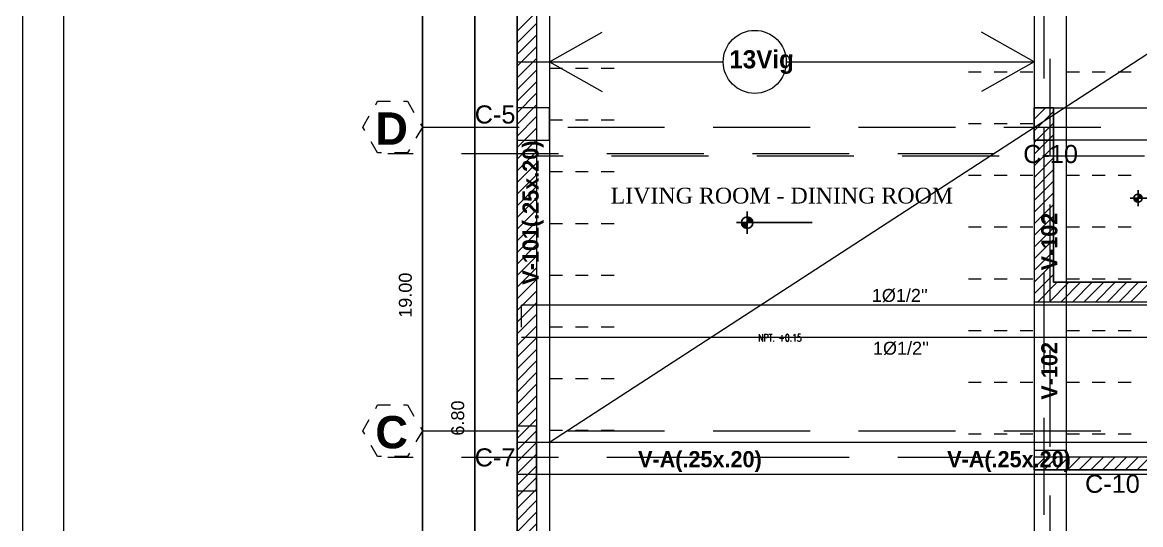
# Model space of a CAD drawing. Header units: millimetres. Extents: x -59 to 123, y 54 to 155.
# Drawn here: x 78.83 to 87.49, y 109.98 to 113.86 of the extents above; entities that cross this region are included whole.
import ezdxf
from ezdxf.enums import TextEntityAlignment as Align

# ---------------------------------------------------------------- set-up
doc = ezdxf.new("R2010")
doc.units = ezdxf.units.MM
for name, pattern in [('ACAD_ISO02W100', [15, 12, -3]), ('CONTINUA', [0]), ('DASHED', [0.75, 0.5, -0.25]), ('DASHED2', [0.375, 0.25, -0.125])]:
    doc.linetypes.add(name, pattern=pattern)
doc.layers.get('0').update_dxf_attribs({"lineweight": 9})
doc.layers.get('Defpoints').update_dxf_attribs({"lineweight": 0})
for name, color, linetype in [('A-COT', 8, 'Continuous'), ('A-IND niveles', 8, 'Continuous'), ('A-TEX 010', 7, 'Continuous'), ('TEXTO', 2, 'Continuous')]:
    doc.layers.add(name, color=color, linetype=linetype)
for name, color, linetype, lineweight in [('A_mobiliario', 252, 'Continuous', 15), ('ACERO', 150, 'CONTINUA', 40), ('DET-CORTE', 86, 'Continuous', 50), ('EJES', 6, 'ACAD_ISO02W100', 5), ('MUROS', 7, 'Continuous', 80), ('PLUMA 1', 1, 'Continuous', 9), ('pluma1', 1, 'Continuous', 9), ('TEXTO VIGAS', 2, 'Continuous', 20), ('VIGAS', 2, 'Continuous', 25), ('viguetas', 254, 'DASHED2', 9)]:
    doc.layers.add(name, color=color, linetype=linetype, lineweight=lineweight)
doc.styles.add('Henry', font='GOTHICB.TTF')
doc.styles.add('LUIS', font='arial.ttf')
doc.styles.add('ROMANS', font='ROMANS.SHX', dxfattribs={"width": 1.35, "height": 0.29})
doc.styles.add('ROMANS 0.75', font='romans.shx', dxfattribs={"width": 0.75})
doc.styles.get("Standard").update_dxf_attribs({"font": 'arial.ttf'})
doc.styles.add('STILUS', font='arial.ttf')
doc.styles.add('style1', font='arial.ttf', dxfattribs={"height": 0.1})
doc.dimstyles.new('luis1', dxfattribs={"dimtxt": 0.1, "dimasz": 0.08, "dimexe": 0.08, "dimexo": 0.08, "dimgap": 0.08, "dimtad": 2, "dimzin": 4, "dimdsep": 46, "dimtxsty": 'style1', "dimblk": 'ARCHTICK', "dimcen": 2, "dimdle": 0.08, "dimclrd": 256, "dimclre": 256, "dimclrt": 256, "dimadec": 0, "dimazin": 1, "dimtfac": 1, "dimtix": 1, "dimtmove": 0, "dimatfit": 3, "dimfxl": 1, "dimtolj": 1, "dimarcsym": 0})

# ---------------------------------------------------------------- blocks, each defined once
blk = doc.blocks.new('A$C37766BCA')
blk.add_line((0, 0.181), (1.22, 0.181))
blk.add_lwpolyline([(0.174, 0), (0.174, 0.361)])
at = {"const_width": 0.0923}
for points in [[(0.128, 0.181, 0.414214), (0.174, 0.135)], [(0.221, 0.181, 0.414214), (0.174, 0.227, 0.414214)]]:
    blk.add_lwpolyline(points, format="xyb", dxfattribs=at)
blk.add_circle((0.174, 0.181), 0.0923)
blk = doc.blocks.new('_ArchTick')
at = {"color": 0, "linetype": 'ByBlock', "const_width": 0.15}
blk.add_lwpolyline([(-0.5, -0.5), (0.5, 0.5)], dxfattribs=at)
blk = doc.blocks.new('*D1053')
at = {"layer": 'A-COT', "linetype": 'Continuous', "lineweight": -2, "transparency": 16777216}
for p, q in [((81.929, 121.3345), (81.929, 102.1745)), ((82.029, 121.2545), (81.849, 121.2545)), ((82.029, 102.2545), (81.849, 102.2545))]:
    blk.add_line(p, q, dxfattribs=at)
at = {"layer": 'Defpoints', "color": 0, "linetype": 'CONTINUA', "transparency": 16777216}
for p in [(82.6632, 121.2545), (81.929, 102.2545), (82.6632, 102.2545)]:
    blk.add_point(p, dxfattribs=at)
at = {"layer": 'A-COT', "linetype": 'CONTINUA', "lineweight": -2, "transparency": 16777216, "xscale": 0.08, "yscale": 0.08, "zscale": 0.08}
for p, rotation in [((81.929, 121.2545), 90), ((81.929, 102.2545), 270)]:
    blk.add_blockref('_ArchTick', p, dxfattribs=dict(at, rotation=rotation))
at = {"layer": 'A-COT', "linetype": 'CONTINUA', "lineweight": 5, "transparency": 16777216, "insert": (81.7979, 111.7545), "char_height": 0.1, "attachment_point": 5, "rotation": 90, "style": 'style1'}
blk.add_mtext('\\A1;19.00', dxfattribs=at)
blk = doc.blocks.new('*D824')
at = {"layer": 'A-COT', "linetype": 'Continuous', "lineweight": -2, "transparency": 16777216}
for p, q in [((82.3344, 114.2845), (82.3344, 107.3245)), ((82.4344, 114.2045), (82.2544, 114.2045)), ((82.4344, 107.4045), (82.2544, 107.4045))]:
    blk.add_line(p, q, dxfattribs=at)
at = {"layer": 'Defpoints', "color": 0, "linetype": 'CONTINUA', "transparency": 16777216}
for p in [(82.7377, 114.2045), (82.3344, 107.4045), (82.7377, 107.4045)]:
    blk.add_point(p, dxfattribs=at)
at = {"layer": 'A-COT', "linetype": 'CONTINUA', "lineweight": -2, "transparency": 16777216, "xscale": 0.08, "yscale": 0.08, "zscale": 0.08}
for p, rotation in [((82.3344, 114.2045), 90), ((82.3344, 107.4045), 270)]:
    blk.add_blockref('_ArchTick', p, dxfattribs=dict(at, rotation=rotation))
at = {"layer": 'A-COT', "linetype": 'CONTINUA', "lineweight": 5, "transparency": 16777216, "insert": (82.2033, 110.8045), "char_height": 0.1, "attachment_point": 5, "rotation": 90, "style": 'style1'}
blk.add_mtext('\\A1;6.80', dxfattribs=at)

msp = doc.modelspace()

# ---------------------------------------------------------------- linework, layer by layer
at = {"layer": 'A_mobiliario', "color": 6, "lineweight": 5}
for points in [[(82.9132, 113.2045), (82.6632, 113.2045), (82.6632, 112.9545), (82.9132, 112.9545)], [(86.8132, 113.2045), (86.6632, 113.2045), (86.6632, 112.9545), (86.8132, 112.9545)], [(82.8132, 110.7427), (82.6632, 110.7427), (82.6632, 110.2427), (82.8132, 110.2427)], [(86.9132, 110.4045), (86.9132, 110.5545), (86.6632, 110.5545), (86.6632, 110.4045)]]:
    msp.add_lwpolyline(points, close=True, dxfattribs=at)
at = {"layer": 'ACERO', "lineweight": 5}
for p, q in [((88.903, 111.6768), (82.6968, 111.6768)), ((82.6968, 111.5068), (82.6968, 111.6768)), ((88.9041, 111.4268), (82.6968, 111.4268))]:
    msp.add_line(p, q, dxfattribs=at)
at = {"layer": 'Defpoints', "lineweight": 5, "ltscale": 0.5}
msp.add_lwpolyline([(78.8336, 94.9209), (123.0836, 94.9209), (123.0836, 124.7036), (78.8336, 124.7036)], close=True, dxfattribs=at)
at = {"layer": 'DET-CORTE', "lineweight": 5, "ltscale": 0.5}
msp.add_lwpolyline([(79.1516, 95.2389), (122.7657, 95.2389), (122.7657, 124.3856), (79.1516, 124.3856)], close=True, dxfattribs=at)
at = {"layer": 'EJES', "linetype": 'DASHED', "lineweight": 5, "ltscale": 1.5}
for p, q in [((82.6632, 122.0557), (82.6632, 100.8968)), ((82.6632, 122.0557), (82.6632, 100.8968)), ((86.7382, 122.0557), (86.7382, 100.8968)), ((86.7382, 122.0557), (86.7382, 100.8968)), ((86.7882, 100.4568), (86.7882, 121.6157)), ((81.929, 113.0545), (92.0917, 113.0545)), ((86.3577, 112.8482), (81.6619, 112.8482)), ((87.5179, 112.8297), (82.8034, 112.8297)), ((81.929, 110.7064), (92.0917, 110.7064)), ((86.3577, 110.5002), (81.6619, 110.5002))]:
    msp.add_line(p, q, dxfattribs=at)
at = {"layer": 'EJES', "lineweight": 5, "ltscale": 0.003}
for points in [[(81.5832, 112.8548), (81.4679, 113.0545), (81.5832, 113.2541), (81.8137, 113.2541), (81.929, 113.0545), (81.8137, 112.8548)], [(81.5832, 110.5068), (81.4679, 110.7064), (81.5832, 110.9061), (81.8137, 110.9061), (81.929, 110.7064), (81.8137, 110.5068)]]:
    msp.add_lwpolyline(points, close=True, dxfattribs=at)
at = {"layer": 'MUROS', "linetype": 'CONTINUA', "lineweight": 5, "ltscale": 0.09}
for p, q in [((82.6632, 121.2545), (82.6632, 105.8295)), ((82.8132, 114.2045), (82.8132, 107.4045)), ((82.6632, 113.7959), (82.8132, 113.9459)), ((82.6632, 113.7059), (82.8132, 113.8559)), ((82.6632, 113.6159), (82.8132, 113.7659)), ((82.6632, 113.5259), (82.8132, 113.6759)), ((82.6632, 113.4359), (82.8132, 113.5859)), ((82.6632, 113.3459), (82.8132, 113.4959)), ((82.6632, 113.2559), (82.8132, 113.4059)), ((82.6632, 113.1659), (82.8132, 113.3159)), ((82.6632, 113.0759), (82.8132, 113.2259)), ((86.6632, 113.1159), (86.7518, 113.2045)), ((86.6632, 113.2045), (86.6632, 111.7045)), ((86.8132, 113.2045), (86.8132, 111.8545)), ((82.6632, 112.9859), (82.8132, 113.1359)), ((86.6632, 113.0259), (86.8132, 113.1759)), ((82.6632, 112.8959), (82.8132, 113.0459)), ((86.6632, 112.9359), (86.8132, 113.0859)), ((82.6632, 112.8059), (82.8132, 112.9559)), ((86.6632, 112.8459), (86.8132, 112.9959)), ((82.6632, 112.7159), (82.8132, 112.8659)), ((86.6632, 112.7559), (86.8132, 112.9059)), ((82.6632, 112.6259), (82.8132, 112.7759)), ((86.6632, 112.6659), (86.8132, 112.8159)), ((82.6632, 112.5359), (82.8132, 112.6859)), ((86.6632, 112.5759), (86.8132, 112.7259)), ((82.6632, 112.4459), (82.8132, 112.5959)), ((86.6632, 112.4859), (86.8132, 112.6359)), ((82.6632, 112.3559), (82.8132, 112.5059)), ((86.6632, 112.3959), (86.8132, 112.5459)), ((82.6632, 112.2659), (82.8132, 112.4159)), ((86.6632, 112.3059), (86.8132, 112.4559)), ((86.6632, 112.2159), (86.8132, 112.3659)), ((82.6632, 112.1759), (82.8132, 112.3259)), ((86.6632, 112.1259), (86.8132, 112.2759)), ((82.6632, 112.0859), (82.8132, 112.2359)), ((86.6632, 112.0359), (86.8132, 112.1859)), ((82.6632, 111.9959), (82.8132, 112.1459)), ((86.6632, 111.9459), (86.8132, 112.0959)), ((82.6632, 111.9059), (82.8132, 112.0559)), ((86.6632, 111.8559), (86.8132, 112.0059)), ((82.6632, 111.8159), (82.8132, 111.9659)), ((86.6632, 111.7659), (86.8132, 111.9159)), ((82.6632, 111.7259), (82.8132, 111.8759)), ((86.6918, 111.7045), (86.8418, 111.8545)), ((86.7818, 111.7045), (86.9318, 111.8545)), ((86.8132, 111.8545), (88.8132, 111.8545)), ((86.8718, 111.7045), (87.0218, 111.8545)), ((86.9618, 111.7045), (87.1118, 111.8545)), ((87.0518, 111.7045), (87.2018, 111.8545)), ((87.1418, 111.7045), (87.2918, 111.8545)), ((87.2318, 111.7045), (87.3818, 111.8545)), ((87.3218, 111.7045), (87.4718, 111.8545)), ((87.4118, 111.7045), (87.5618, 111.8545)), ((82.6632, 111.6359), (82.8132, 111.7859)), ((82.6632, 111.5459), (82.8132, 111.6959)), ((86.6632, 111.7045), (88.8132, 111.7045)), ((82.6632, 111.4559), (82.8132, 111.6059)), ((82.6632, 111.3659), (82.8132, 111.5159)), ((82.6632, 111.2759), (82.8132, 111.4259)), ((82.6632, 111.1859), (82.8132, 111.3359)), ((82.6632, 111.0959), (82.8132, 111.2459)), ((82.6632, 111.0059), (82.8132, 111.1559)), ((82.6632, 110.9159), (82.8132, 111.0659)), ((82.6632, 110.8259), (82.8132, 110.9759)), ((82.6632, 110.7359), (82.8132, 110.8859)), ((82.6632, 110.6459), (82.8132, 110.7959)), ((82.6632, 110.5559), (82.8132, 110.7059)), ((82.6632, 110.4659), (82.8132, 110.6159)), ((82.6632, 110.3759), (82.8132, 110.5259)), ((82.6632, 110.2859), (82.8132, 110.4359)), ((86.6632, 110.4159), (86.7518, 110.5045)), ((86.6632, 110.5045), (87.7633, 110.5045)), ((86.7418, 110.4045), (86.8418, 110.5045)), ((86.8318, 110.4045), (86.9318, 110.5045)), ((86.9218, 110.4045), (87.0218, 110.5045)), ((87.0118, 110.4045), (87.1118, 110.5045)), ((87.1018, 110.4045), (87.2018, 110.5045)), ((87.1918, 110.4045), (87.2918, 110.5045)), ((87.2818, 110.4045), (87.3818, 110.5045)), ((87.3718, 110.4045), (87.4718, 110.5045)), ((87.4618, 110.4045), (87.5618, 110.5045)), ((82.6632, 110.1959), (82.8132, 110.3459)), ((86.6632, 110.4045), (87.7633, 110.4045)), ((82.6632, 110.1059), (82.8132, 110.2559)), ((82.6632, 110.0159), (82.8132, 110.1659)), ((82.6632, 109.9259), (82.8132, 110.0759)), ((82.6632, 109.8359), (82.8132, 109.9859))]:
    msp.add_line(p, q, dxfattribs=at)
at = {"layer": 'MUROS', "color": 1, "lineweight": 5}
for p, q in [((86.8132, 113.2045), (86.6632, 113.2045)), ((86.6632, 110.4045), (86.6632, 110.5045))]:
    msp.add_line(p, q, dxfattribs=at)
at = {"layer": 'MUROS', "linetype": 'CONTINUA', "lineweight": 5, "ltscale": 0.09}
for points in [[(82.6632, 105.8295), (82.6632, 121.2545), (88.2632, 121.2545), (88.2632, 120.5545), (88.1132, 120.5545), (88.1132, 121.1045), (82.8132, 121.1045), (82.8132, 118.3795), (84.6632, 118.3795), (84.6632, 118.2295), (82.8132, 118.2295)], [(82.8132, 114.2045), (82.8132, 107.4045)], [(88.8132, 113.0545), (88.8132, 111.8545), (86.8132, 111.8545), (86.8132, 113.2045), (86.6632, 113.2045), (86.6632, 111.7045), (88.8132, 111.7045), (88.8132, 110.3545), (88.9632, 110.3545)]]:
    msp.add_lwpolyline(points, dxfattribs=at)
msp.add_lwpolyline([(86.6632, 110.4045), (86.6632, 110.5045), (87.7633, 110.5045), (87.7633, 110.4045)], close=True, dxfattribs=at)
at = {"layer": 'PLUMA 1', "lineweight": 5}
for points in [[(82.9132, 113.5592), (83.3215, 113.7887)], [(86.6632, 113.5592), (86.2549, 113.7887)], [(82.6582, 113.5592), (84.2574, 113.5592)], [(82.9132, 113.5592), (84.2574, 113.5592)], [(82.9132, 113.5592), (83.3215, 113.3296)], [(84.7451, 113.5592), (86.6632, 113.5592)], [(86.6632, 113.5592), (86.2549, 113.3296)]]:
    msp.add_lwpolyline(points, dxfattribs=at)
msp.add_circle((84.5012, 113.5592), 0.2439, dxfattribs=at)
at = {"layer": 'pluma1', "lineweight": 5}
msp.add_lwpolyline([(82.9132, 110.6177), (88.8386, 114.468)], dxfattribs=at)
at = {"layer": 'VIGAS', "linetype": 'CONTINUA', "lineweight": 5}
for points in [[(82.9132, 105.8295), (82.6632, 105.8295), (82.6632, 121.2545), (82.9132, 121.2545)], [(86.6632, 105.8295), (86.9133, 105.8295), (86.9133, 115.8297), (86.6632, 115.8297)], [(86.6632, 113.2045), (91.1632, 113.2045), (91.1632, 112.9545), (86.6632, 112.9545)], [(88.8132, 110.3677), (82.6632, 110.3677), (82.6632, 110.6177), (88.8132, 110.6177)]]:
    msp.add_lwpolyline(points, close=True, dxfattribs=at)
at = {"layer": 'viguetas', "lineweight": 5, "ltscale": 0.02}
for points in [[(83.4132, 113.5079), (82.9132, 113.5079)], [(86.6546, 113.4797), (86.1546, 113.4797)], [(87.4133, 113.4797), (86.9133, 113.4797)], [(83.4132, 113.1079), (82.9132, 113.1079)], [(86.6546, 113.0797), (86.1546, 113.0797)], [(83.4132, 112.7079), (82.9132, 112.7079)], [(86.6546, 112.6797), (86.1546, 112.6797)], [(87.4133, 112.6797), (86.9133, 112.6797)], [(83.4132, 112.3079), (82.9132, 112.3079)], [(86.6546, 112.2797), (86.1546, 112.2797)], [(87.4133, 112.2797), (86.9133, 112.2797)], [(83.4132, 111.9079), (82.9132, 111.9079)], [(86.6546, 111.8797), (86.1546, 111.8797)], [(87.4133, 111.8797), (86.9133, 111.8797)], [(83.4132, 111.5079), (82.9132, 111.5079)], [(86.6546, 111.4797), (86.1546, 111.4797)], [(87.4133, 111.4797), (86.9133, 111.4797)], [(83.4132, 111.1079), (82.9132, 111.1079)], [(86.6546, 111.0797), (86.1546, 111.0797)], [(87.4133, 111.0797), (86.9133, 111.0797)], [(83.4132, 110.7079), (82.9132, 110.7079)], [(86.6546, 110.6797), (86.1546, 110.6797)], [(87.4133, 110.6797), (86.9133, 110.6797)]]:
    msp.add_lwpolyline(points, dxfattribs=at)

# ---------------------------------------------------------------- block references
at = {"layer": 'A-IND niveles', "lineweight": 5}
for p, xscale, yscale, zscale in [((87.4072, 112.4425), 0.3456000000000008, 0.3456000000000008, 0.3456000000000008), ((84.3591, 112.2292), 0.4800000000000012, 0.4800000000000012, 0.4800000000000012)]:
    msp.add_blockref('A$C37766BCA', p, dxfattribs=dict(at, xscale=xscale, yscale=yscale, zscale=zscale))

# ---------------------------------------------------------------- texts
at = {"layer": 'A-IND niveles', "lineweight": 5, "style": 'ROMANS 0.75', "width": 0.75}
msp.add_text('NPT. +0.15', height=0.0576, dxfattribs=at).set_placement((84.5292, 111.3967))
at = {"layer": 'A-TEX 010', "lineweight": 5, "insert": (84.7114, 112.586), "char_height": 0.1224, "attachment_point": 2, "style": 'ROMANS'}
msp.add_mtext('{\\fTimes New Roman|b0|i0|c0|p18;LIVING ROOM - DINING ROOM}', dxfattribs=at)
at = {"layer": 'EJES', "lineweight": 5, "char_height": 0.25, "width": 0.015384, "attachment_point": 2, "style": 'STILUS'}
for s, insert in [('{\\fArial|b1|i0|c0|p34;D}', (81.6914, 113.1685)), ('{\\fArial|b1|i0|c0|p34;C}', (81.6914, 110.8205))]:
    msp.add_mtext(s, dxfattribs=dict(at, insert=insert))
at = {"layer": 'TEXTO', "lineweight": 5, "style": 'LUIS'}
for s, p in [('C-5', (82.3344, 113.0825)), ('C-10', (86.5789, 112.7766)), ('C-7', (82.3344, 110.4303)), ('C-10', (87.0573, 110.2266))]:
    msp.add_text(s, height=0.14, dxfattribs=at).set_placement(p)
for p in [(85.407, 111.8032), (85.4161, 111.3949)]:
    msp.add_text("1%%C1/2''", height=0.1, dxfattribs=at).set_placement(p, align=Align.TOP_LEFT)
at = {"layer": 'TEXTO VIGAS', "linetype": 'Continuous', "lineweight": 5, "style": 'Henry'}
for s, p in [('V-101(.25x.20)', (82.8289, 111.8358)), ('V-102', (86.8437, 111.9466)), ('V-102', (86.8437, 110.9466))]:
    msp.add_text(s, height=0.125, rotation=90, dxfattribs=at).set_placement(p)
for p in [(83.5985, 110.424), (85.9907, 110.424)]:
    msp.add_text('V-A(.25x.20)', height=0.125, dxfattribs=at).set_placement(p)
at = {"layer": 'TEXTO VIGAS', "lineweight": 5, "insert": (84.3045, 113.4661), "char_height": 0.14, "width": 2.366461, "attachment_point": 7}
msp.add_mtext('{\\fCentury Gothic|b1|i0|c0|p34;13Vig}', dxfattribs=at)

# ---------------------------------------------------------------- dimensions: what is measured, and where the dimension line sits
at = {"layer": 'A-COT', "linetype": 'CONTINUA', "lineweight": 5}
for base, p1, p2, override, picture, middle in [((81.929, 102.2545), (82.6632, 121.2545), (82.6632, 102.2545), {"dimfxl": 0.1, "dimfxlon": 1, "dimarcsym": 2}, '*D1053', (81.7979, 111.7545)), ((82.3344, 107.4045), (82.7377, 114.2045), (82.7377, 107.4045), {"dimtmove": 1, "dimfxl": 0.1, "dimfxlon": 1, "dimarcsym": 2}, '*D824', (82.2033, 110.8045))]:
    dim = msp.add_linear_dim(base=base, p1=p1, p2=p2, angle=90, dimstyle='luis1', override=override, dxfattribs=at)
    dim.commit()
    dim.dimension.update_dxf_attribs({"geometry": picture, "text_midpoint": middle})

doc.saveas('drawing.dxf')
